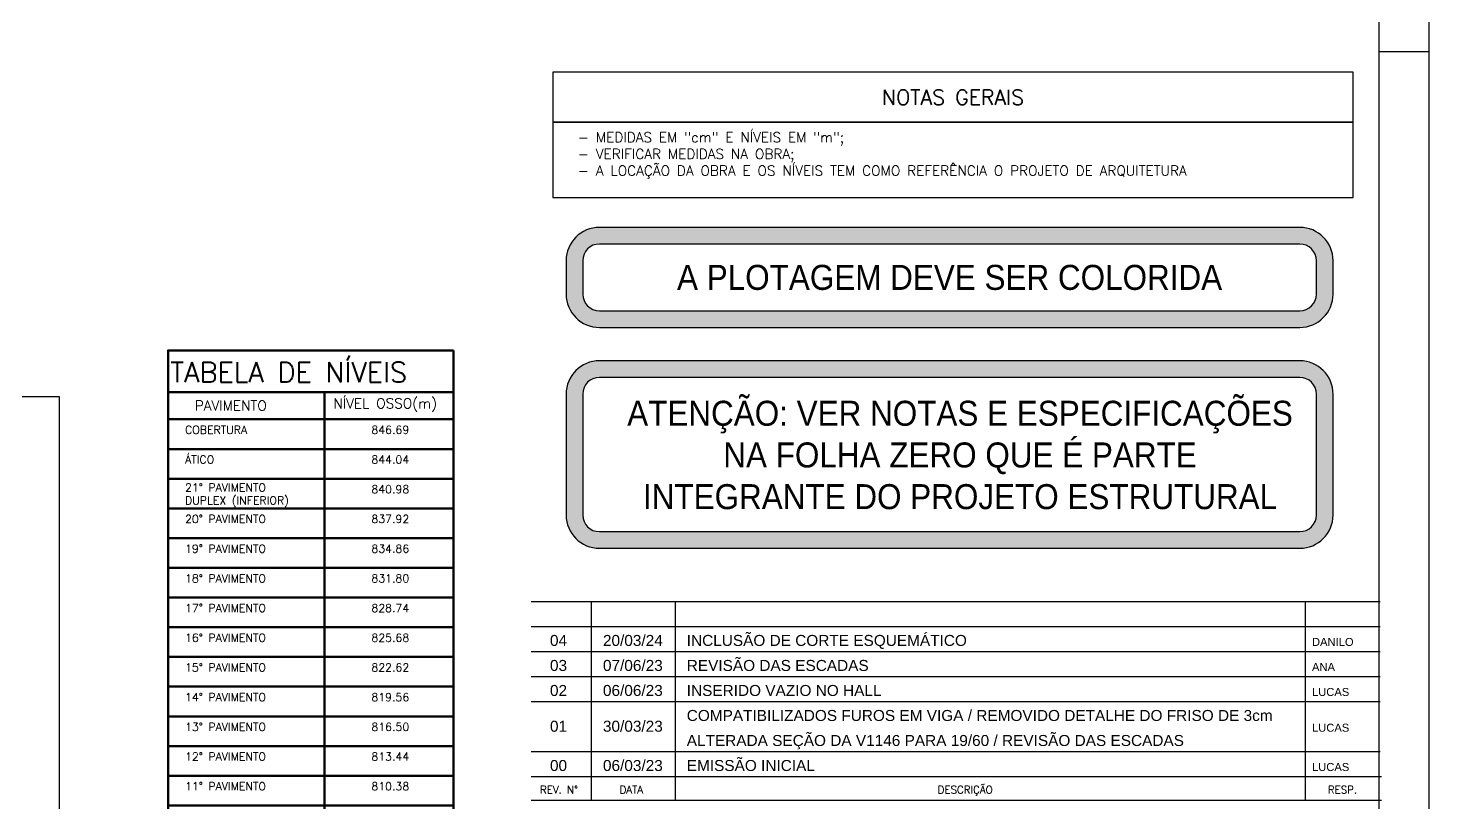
# Model space of a CAD drawing. Extents: x -4723 to 4922, y -2048 to 2452.
# Drawn here: x 3522 to 4922, y -1314 to -540 of the extents above; entities that cross this region are included whole.
import ezdxf
from ezdxf.enums import TextEntityAlignment as Align

# ---------------------------------------------------------------- set-up
doc = ezdxf.new("R2010")
doc.units = 0
doc.header["$LTSCALE"] = 50
doc.header["$MEASUREMENT"] = 0
doc.layers.get('0').update_dxf_attribs({"linetype": 'CONTINUOUS'})
for name, color, linetype, lineweight in [('ARQ-ANO-TXT', 2, 'CONTINUOUS', 9), ('ARQ-DET', 1, 'CONTINUOUS', 9), ('TERRENO', 3, 'CONTINUOUS', 30)]:
    doc.layers.add(name, color=color, linetype=linetype, lineweight=lineweight)
for name, color, linetype in [('CARIMBO', 7, 'CONTINUOUS'), ('F-AUX', 2, 'CONTINUOUS'), ('F-DET_LINHA', 1, 'CONTINUOUS'), ('F-DET_TEXTO', 3, 'CONTINUOUS'), ('F-HACHURA-DET', 1, 'CONTINUOUS'), ('F-MARGEM', 1, 'CONTINUOUS'), ('F-TEXTO', 6, 'CONTINUOUS'), ('F-TEXTO-CYAN', 4, 'CONTINUOUS')]:
    doc.layers.add(name, color=color, linetype=linetype)
doc.styles.add('100-RL-R080', font='arial.ttf', dxfattribs={"width": 0.9, "height": 20})
doc.styles.add('8718-AE-BARR-FORM-R09$0$ROMANS', font='simplex.shx', dxfattribs={"oblique": 20})
doc.styles.add('AR-REF', font='arial.ttf')
doc.styles.add('CP-TEXTO', font='simplex.shx')
doc.styles.add('ROMANS', font='simplex.shx')
doc.styles.add('STYLE3', font='simplex.shx')

# ---------------------------------------------------------------- blocks, each defined once
blk = doc.blocks.new('A$C037E4E7A')
h = blk.add_hatch(color=253)
h.dxf.hatch_style = 1
h.paths.add_polyline_path([(285.3, 379.7), (0, 379.7), (0, 334.4), (285.3, 334.4)])
at = {"layer": 'ARQ-DET', "lineweight": 50}
for p, q in [((285.3, 1086), (285.3, 0)), ((156.2, 1044.3), (156.2, 0)), ((0, 1017.2), (285.3, 1017.2)), ((0, 987.5), (285.3, 987.5)), ((0, 957.8), (285.3, 957.8)), ((0, 928.1), (285.3, 928.1)), ((0, 898.4), (285.3, 898.4)), ((0, 868.8), (285.3, 868.8)), ((0, 839.1), (285.3, 839.1)), ((0, 809.4), (285.3, 809.4)), ((0, 779.7), (285.3, 779.7)), ((0, 750), (285.3, 750)), ((0, 720.3), (285.3, 720.3)), ((0, 690.6), (285.3, 690.6)), ((0, 660.9), (285.3, 660.9)), ((0, 631.3), (285.3, 631.3)), ((0, 601.6), (285.3, 601.6)), ((0, 571.9), (285.3, 571.9)), ((0, 542.2), (285.3, 542.2)), ((0, 512.5), (285.3, 512.5)), ((0, 482.8), (285.3, 482.8)), ((0, 425), (285.3, 425)), ((0, 379.7), (285.3, 379.7)), ((0, 334.4), (285.3, 334.4)), ((0, 289.1), (285.3, 289.1)), ((0, 243.7), (285.3, 243.7)), ((0, 195.3), (285.3, 195.3)), ((0, 146.9), (285.3, 146.9)), ((0, 98.4), (285.3, 98.4)), ((0, 65.6), (285.3, 65.6)), ((0, 32.8), (285.3, 32.8)), ((0, 0), (285.3, 0))]:
    blk.add_line(p, q, dxfattribs=at)
at = {"layer": 'ARQ-DET', "lineweight": 70}
blk.add_line((0, 1044.3), (285.3, 1044.3), dxfattribs=at)
at = {"layer": 'ARQ-DET', "lineweight": 50}
blk.add_lwpolyline([(285.3, 0), (0, 0), (0, 1086), (285.3, 1086)], dxfattribs=at)
at = {"layer": 'ARQ-ANO-TXT', "color": 4, "lineweight": 20, "insert": (2.2, 1074.2), "char_height": 20, "width": 545.423, "attachment_point": 1, "style": 'ROMANS'}
blk.add_mtext('TABELA DE NÍVEIS ', dxfattribs=at)
at = {"layer": 'ARQ-ANO-TXT', "color": 4, "char_height": 10, "attachment_point": 1, "style": 'ROMANS'}
for s, insert, width in [('NÍVEL OSSO(m)', (165.1, 1038.1), 127.869), ('PAVIMENTO', (26.6, 1035.9), 124.262)]:
    blk.add_mtext(s, dxfattribs=dict(at, insert=insert, width=width))
at = {"layer": 'F-AUX', "char_height": 8, "attachment_point": 1, "style": 'ROMANS'}
for s, insert, width in [('COBERTURA', (16.9, 1010.7), 88.586), ('846.69', (203.2, 1010.7), 44.093), ('ÁTICO', (16.9, 981), 43.291), ('844.04', (203.2, 981), 44.093), ('21° PAVIMENTO', (16.9, 953), 110.633), ('DUPLEX (INFERIOR)', (16.9, 940.1), 139.329), ('840.98', (203.2, 951.3), 44.093), ('20° PAVIMENTO', (16.9, 921.6), 110.633), ('837.92', (203.2, 921.6), 44.093), ('19° PAVIMENTO', (16.9, 891.9), 110.633), ('834.86', (203.2, 891.9), 44.093), ('18° PAVIMENTO', (16.9, 862.2), 110.633), ('831.80', (203.2, 862.2), 44.093), ('17° PAVIMENTO', (16.9, 832.6), 110.633), ('828.74', (203.2, 832.6), 44.093), ('16° PAVIMENTO', (16.9, 802.9), 110.633), ('825.68', (203.2, 802.9), 44.093), ('15° PAVIMENTO', (16.9, 773.2), 110.633), ('822.62', (203.2, 773.2), 44.093), ('14° PAVIMENTO', (16.9, 743.5), 110.633), ('819.56', (203.2, 743.5), 44.093), ('13° PAVIMENTO', (16.9, 713.8), 110.633), ('816.50', (203.2, 713.8), 44.093), ('12° PAVIMENTO', (16.9, 684.1), 110.633), ('813.44', (203.2, 684.1), 44.093), ('11° PAVIMENTO', (16.9, 654.4), 110.633), ('810.38', (203.2, 654.4), 44.093), ('10° PAVIMENTO', (16.9, 624.7), 110.633), ('807.32', (203.2, 624.7), 44.093), ('9° PAVIMENTO', (16.9, 595.1), 102.616), ('804.26', (203.2, 595.1), 44.093), ('8° PAVIMENTO', (16.9, 565.4), 102.616), ('801.20', (203.2, 565.4), 44.093), ('7° PAVIMENTO', (16.9, 535.7), 102.616), ('798.14', (203.2, 535.7), 44.093), ('6° PAVIMENTO', (16.9, 506), 102.616), ('795.08', (203.2, 506), 44.093), ('791.50 (LAZER)', (163.8, 477.9), 196.167), ('5° PAVIMENTO', (16.9, 460.7), 102.616), ('790.58 (LJ. TÉCNICA)', (172.7, 454.9), 92.185), ('4° PAVIMENTO', (16.9, 418.5), 102.616), ('787.16', (203.2, 410), 44.093), ('3° PAVIMENTO', (16.9, 373.2), 102.616), ('783.74', (203.2, 364.1), 44.093), ('2° PAVIMENTO', (16.9, 327.9), 102.616), ('780.32', (203.2, 318), 44.093), ('1° PAVIMENTO', (16.9, 282.6), 102.616), ('776.90 ', (203.2, 272.7), 48.101), ('TÉRREO ', (13.8, 231), 62.932), ('(NÍVEL ACESSO)', (13.8, 213.8), 114.24), ('773.50', (203.2, 214.9), 44.093), ('1º SUBSOLO', (13.8, 182.6), 85.781), ('770.44 (ACADEMIA )', (159.9, 186.2), 177.647), ('768.64 (LOBBY NR)', (162.5, 165.4), 129.473), ('2º SUBSOLO', (13.8, 134.1), 85.781), ('767.20 (RECEPÇÃO)', (164.8, 134.1), 137.089), ('765.04 (LOJA )', (181.3, 116.9), 97.405), ('3° SUBSOLO - ESTAC.', (13.8, 85.7), 151.92), ('761.44', (203.2, 85.7), 44.093), ('4° SUBSOLO - ESTAC.', (13.8, 52.9), 151.92), ('758.38', (203.2, 52.9), 44.093), ('5° SUBSOLO - ESTAC', (13.8, 20.1), 147.911), ('755.32', (203.2, 20.1), 44.093)]:
    blk.add_mtext(s, dxfattribs=dict(at, insert=insert, width=width))
blk = doc.blocks.new('A0-4L_900')
at = {"layer": 'F-MARGEM', "color": 2}
blk.add_line((191.9, 29.7), (192.9, 29.7), dxfattribs=at)
blk.add_lwpolyline([(0, 0), (0, 90), (192.9, 90), (192.9, 0)], close=True, dxfattribs=at)
at = {"layer": 'F-MARGEM', "color": 7}
blk.add_lwpolyline([(2.5, 89), (191.9, 89), (191.9, 1), (2.5, 1)], close=True, dxfattribs=at)

msp = doc.modelspace()

# ---------------------------------------------------------------- hatches: boundary and pattern name
at = {"layer": 'F-HACHURA-DET'}
h = msp.add_hatch(color=253, dxfattribs=at)
h.paths.add_polyline_path([(4059.673, -772.405), (4059.673, -805.738, 0.41421356), (4093.007, -839.072), (4793.007, -839.072, 0.41421356), (4826.34, -805.738), (4826.34, -772.405, 0.41421356), (4793.007, -739.072), (4093.007, -739.072, 0.41421356)])
h.paths.add_polyline_path([(4076.34, -772.405), (4076.34, -805.738, 0.41421356), (4093.007, -822.405), (4793.007, -822.405, 0.41421356), (4809.673, -805.738), (4809.673, -772.405, 0.41421356), (4793.007, -755.738), (4093.007, -755.738, 0.41421356)], flags=16)
h.paths.add_polyline_path([(4160.706, -759.859), (4160.706, -820.104), (4726.354, -820.104), (4726.354, -759.859)], flags=8)
h = msp.add_hatch(color=253, dxfattribs=at)
h.paths.add_polyline_path([(4059.673, -1026.569, 0.41421356), (4093.007, -1059.902), (4793.007, -1059.902, 0.41421356), (4826.34, -1026.569), (4826.34, -905.738, 0.41421356), (4793.007, -872.405), (4093.007, -872.405, 0.41421356), (4059.673, -905.738)])
h.paths.add_polyline_path([(4076.34, -905.738, -0.41421356), (4093.007, -889.072), (4793.007, -889.072, -0.41421356), (4809.673, -905.738), (4809.673, -1026.569, -0.41421356), (4793.007, -1043.236), (4093.007, -1043.236, -0.41421356), (4076.34, -1026.569)], flags=16)
h.paths.add_polyline_path([(4115.24, -1040.47), (4793.24, -1040.47), (4793.24, -898.866), (4115.24, -898.866)], flags=8)

# ---------------------------------------------------------------- linework, layer by layer
at = {"layer": 'CARIMBO', "color": 1}
for p, q in [((4873.298, -1113.462), (4024.798, -1113.462)), ((4084.75, -1113.462), (4084.75, -1311.962)), ((4168.682, -1113.462), (4168.682, -1311.962)), ((4798.362, -1113.462), (4798.362, -1311.962)), ((4873.298, -1138.462), (4024.798, -1138.462)), ((4873.298, -1163.462), (4024.798, -1163.462)), ((4873.298, -1188.462), (4024.798, -1188.462)), ((4873.298, -1213.462), (4024.798, -1213.462)), ((4873.298, -1263.462), (4024.798, -1263.462))]:
    msp.add_line(p, q, dxfattribs=at)
at = {"layer": 'CARIMBO', "color": 6}
for p, q in [((4874.798, -1288.462), (4024.798, -1288.462)), ((4874.798, -1311.962), (4024.798, -1311.962))]:
    msp.add_line(p, q, dxfattribs=at)
at = {"layer": 'F-DET_LINHA'}
for p, q in [((4046.445, -634.072), (4846.445, -634.072)), ((4046.445, -709.072), (4846.445, -709.072))]:
    msp.add_line(p, q, dxfattribs=at)
for points in [[(4046.445, -634.072), (4846.445, -634.072), (4846.445, -584.072), (4046.445, -584.072)], [(4046.445, -709.072), (4846.445, -709.072), (4846.445, -634.072), (4046.445, -634.072)]]:
    msp.add_lwpolyline(points, close=True, dxfattribs=at)
for points in [[(4093.007, -839.072), (4793.007, -839.072, 0.41421356), (4826.34, -805.738), (4826.34, -772.405, 0.41421356), (4793.007, -739.072), (4093.007, -739.072, 0.41421356), (4059.673, -772.405), (4059.673, -805.738, 0.41421356)], [(4093.007, -822.405), (4793.007, -822.405, 0.41421356), (4809.673, -805.738), (4809.673, -772.405, 0.41421356), (4793.007, -755.738), (4093.007, -755.738, 0.41421356), (4076.34, -772.405), (4076.34, -805.738, 0.41421356)], [(4093.007, -1059.902), (4793.007, -1059.902, 0.41421356), (4826.34, -1026.569), (4826.34, -905.738, 0.41421356), (4793.007, -872.405), (4093.007, -872.405, 0.41421356), (4059.673, -905.738), (4059.673, -1026.569, 0.41421356)], [(4093.007, -1043.236), (4793.007, -1043.236, 0.41421356), (4809.673, -1026.569), (4809.673, -905.738, 0.41421356), (4793.007, -889.072), (4093.007, -889.072, 0.41421356), (4076.34, -905.738), (4076.34, -1026.569, 0.41421356)]]:
    msp.add_lwpolyline(points, format="xyb", close=True, dxfattribs=at)
at = {"layer": 'F-DET_LINHA', "color": 1}
msp.add_lwpolyline([(2753.169, -1948.366), (3553.169, -1948.366), (3553.169, -908.366), (2753.169, -908.366)], close=True, dxfattribs=at)

# ---------------------------------------------------------------- block references
msp.add_blockref('A$C037E4E7A', (3661.897, -1948.155))
at = {"layer": 'F-MARGEM', "linetype": 'Continuous', "xscale": 50, "yscale": 50, "zscale": 50}
msp.add_blockref('A0-4L_900', (-4722.805, -2048.155), dxfattribs=at)

# ---------------------------------------------------------------- texts
at = {"layer": 'CARIMBO', "color": 2, "style": 'STYLE3'}
for s, p in [('REV. N°', (4033.611, -1304.91)), ('DATA', (4113.128, -1304.91)), ('DESCRIÇÃO', (4431.102, -1304.91)), ('RESP.', (4821.123, -1304.91))]:
    msp.add_text(s, height=7.5, dxfattribs=at).set_placement(p)
at = {"layer": 'CARIMBO', "color": 3, "style": 'AR-REF'}
for tag, p, height in [('04', (4043.55, -1157.477), 11), ('20/03/24', (4096.508, -1157.477), 11), ('DANILO', (4805.261, -1157.477), 8), ('03', (4043.55, -1182.477), 11), ('07/06/23', (4096.508, -1182.477), 11), ('ANA', (4805.261, -1182.477), 8), ('02', (4043.55, -1207.477), 11), ('06/06/23', (4096.508, -1207.477), 11), ('LUCAS', (4805.261, -1207.477), 8), ('01', (4043.55, -1243.207), 11), ('30/03/23', (4096.508, -1243.207), 11), ('LUCAS', (4805.261, -1243.207), 8), ('00', (4043.55, -1282.477), 11), ('06/03/23', (4096.508, -1282.477), 11), ('LUCAS', (4805.261, -1282.477), 8)]:
    msp.add_attdef(tag, p, '', height=height, dxfattribs=at)
at = {"layer": 'F-DET_TEXTO', "color": 4, "style": '8718-AE-BARR-FORM-R09$0$ROMANS'}
msp.add_text('NOTAS GERAIS', height=15, dxfattribs=at).set_placement((4446.445, -609.072), align=Align.MIDDLE_CENTER)
at = {"layer": 'F-TEXTO', "color": 3, "insert": (4071.445, -644.072), "char_height": 10, "width": 840.80067, "attachment_point": 1, "style": 'CP-TEXTO'}
msp.add_mtext('- MEDIDAS EM "cm" E NÍVEIS EM "m";\\P- VERIFICAR MEDIDAS NA OBRA;\\P- A LOCAÇÃO DA OBRA E OS NÍVEIS TEM COMO REFERÊNCIA O PROJETO DE ARQUITETURA', dxfattribs=at)
at = {"layer": 'F-TEXTO-CYAN', "style": '100-RL-R080', "width": 0.9}
msp.add_text('A PLOTAGEM DEVE SER COLORIDA', height=25, dxfattribs=at).set_placement((4443.007, -789.072), align=Align.MIDDLE_CENTER)
at = {"layer": 'F-TEXTO-CYAN', "insert": (4453.442, -966.752), "char_height": 25, "attachment_point": 5, "style": '100-RL-R080'}
msp.add_mtext_dynamic_manual_height_columns('ATENÇÃO: VER NOTAS E ESPECIFICAÇÕES NA FOLHA ZERO QUE É PARTE INTEGRANTE DO PROJETO ESTRUTURAL', width=668.09553, gutter_width=12.5, heights=[0], dxfattribs=at)
at = {"layer": 'TERRENO', "linetype": 'ByBlock', "style": 'AR-REF'}
for s, p in [('INCLUSÃO DE CORTE ESQUEMÁTICO', (4180.273, -1157.473)), ('REVISÃO DAS ESCADAS', (4180.273, -1182.473)), ('INSERIDO VAZIO NO HALL', (4180.273, -1207.473)), ('COMPATIBILIZADOS FUROS EM VIGA / REMOVIDO DETALHE DO FRISO DE 3cm', (4180.273, -1232.473)), ('ALTERADA SEÇÃO DA V1146 PARA 19/60 / REVISÃO DAS ESCADAS', (4180.273, -1257.473)), ('EMISSÃO INICIAL', (4180.273, -1282.473))]:
    msp.add_text(s, height=11, dxfattribs=at).set_placement(p)

doc.saveas('drawing.dxf')
